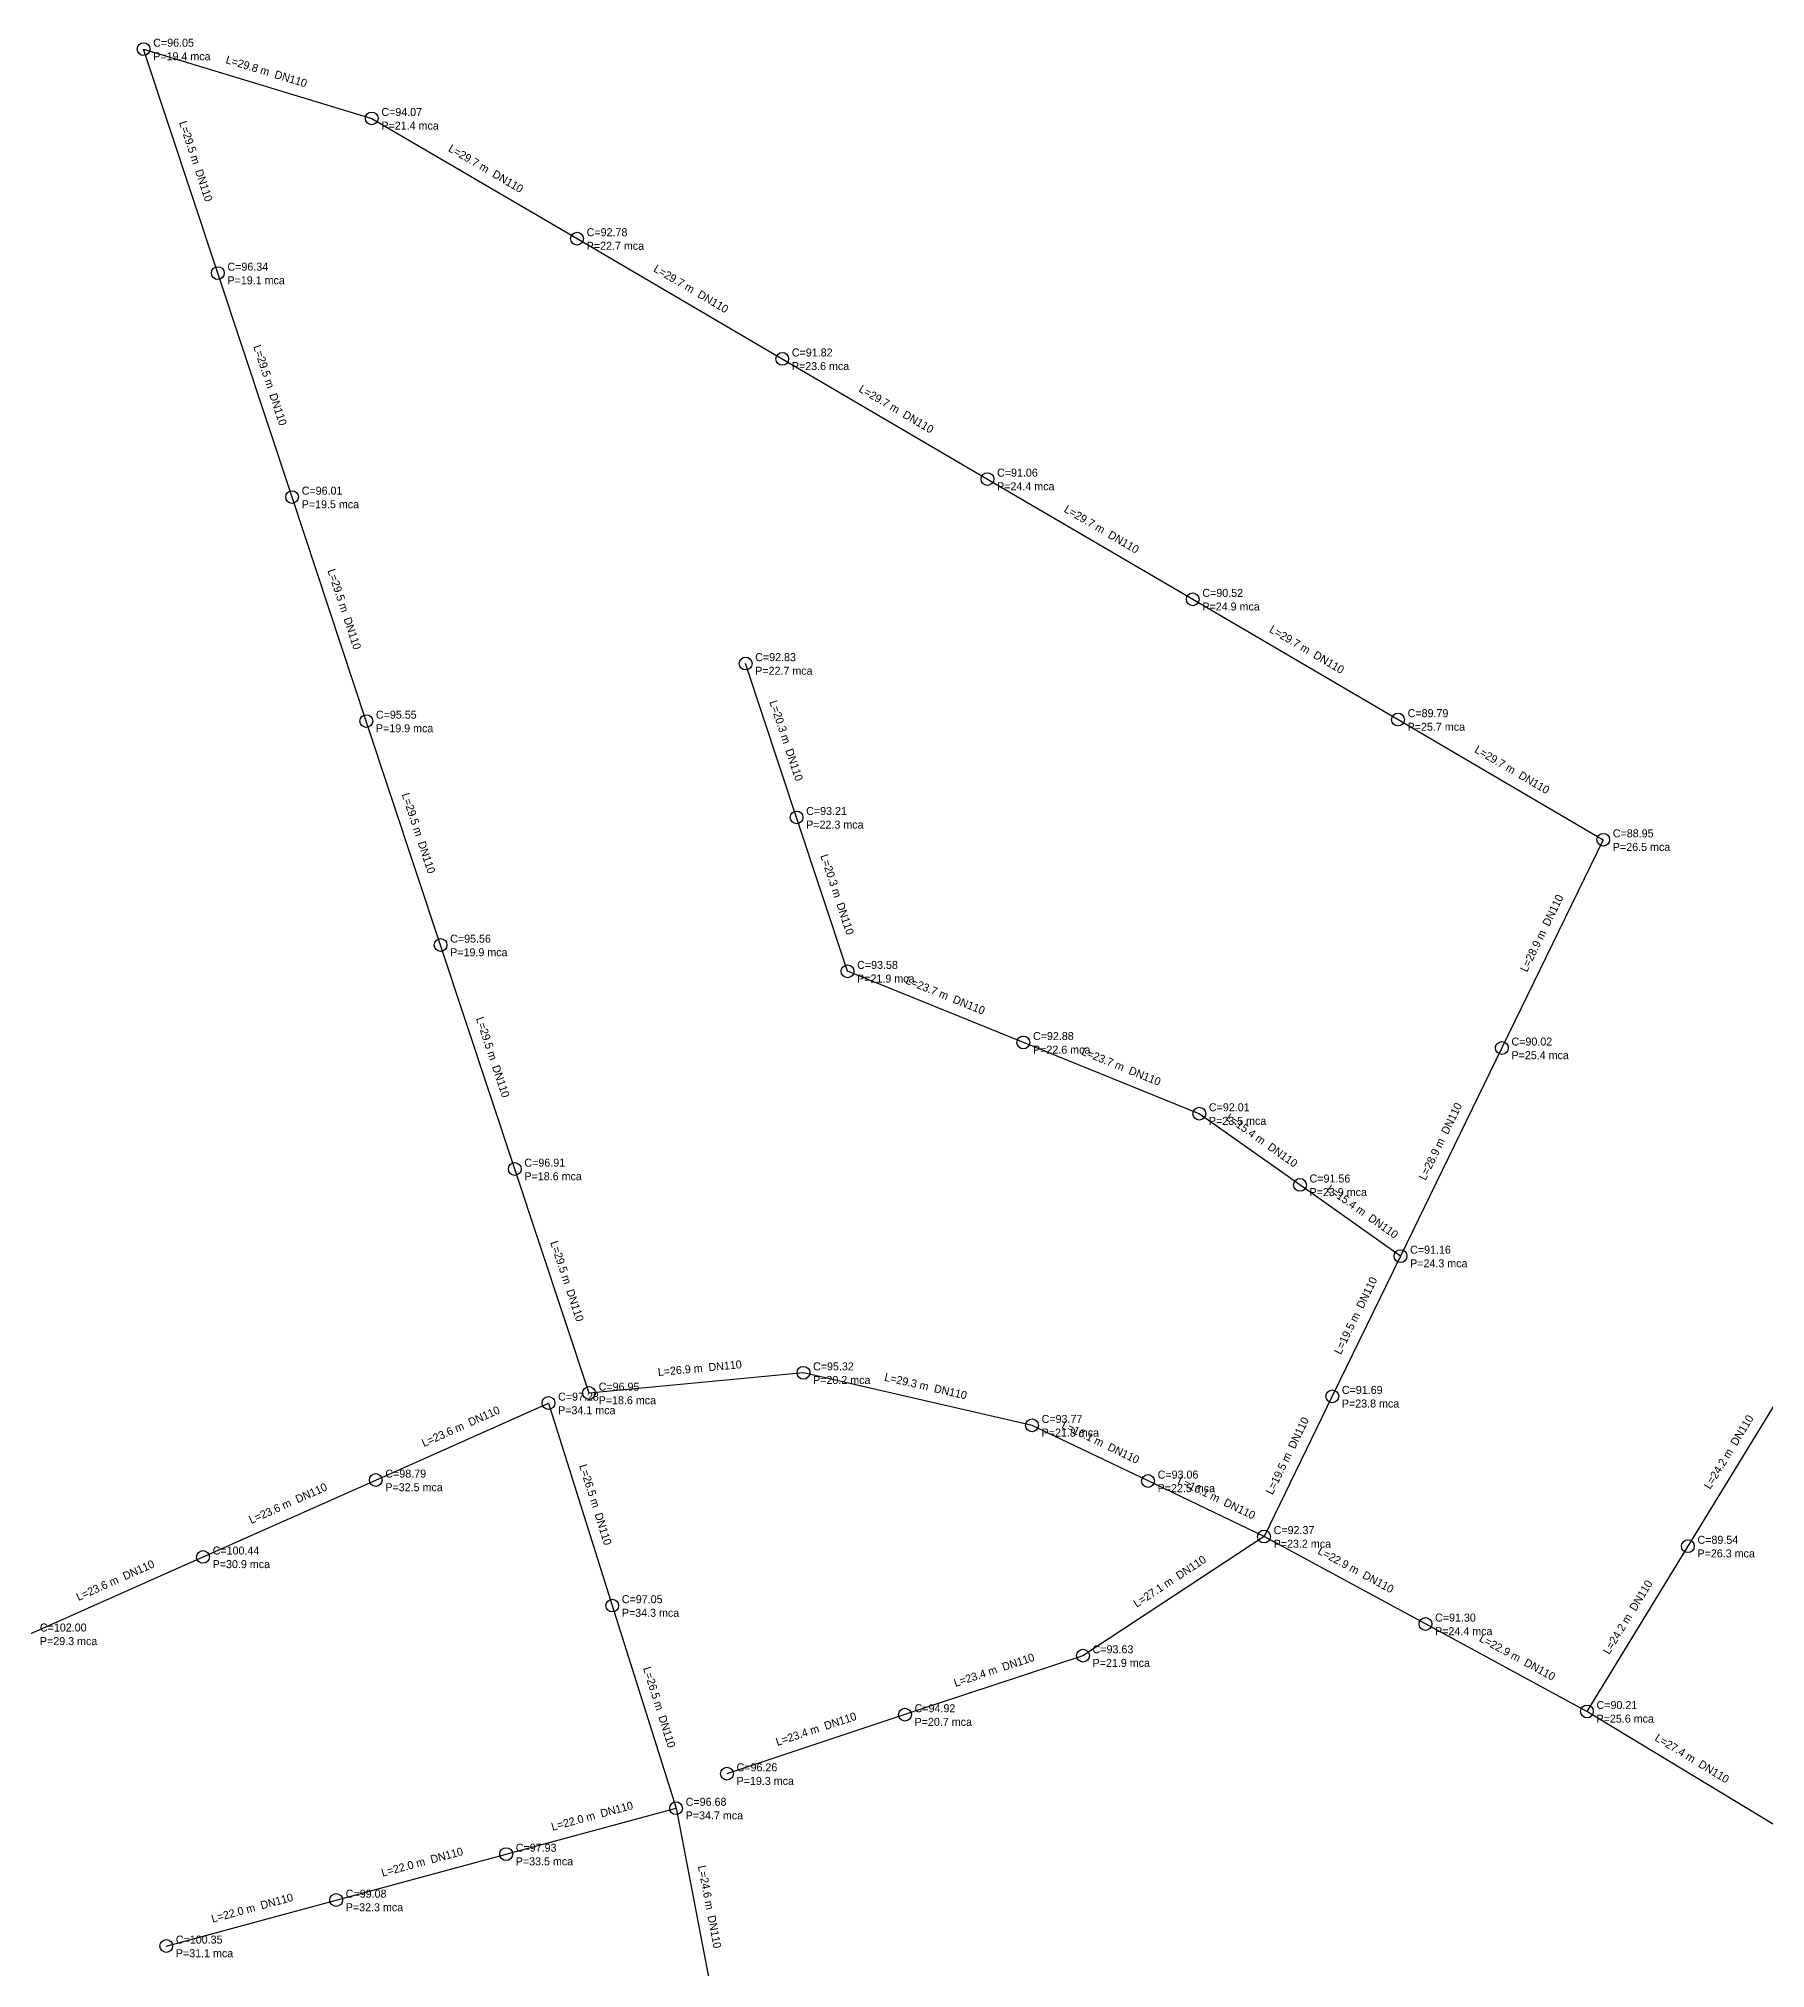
# Model space of a CAD drawing. Extents: x 308164 to 309149, y 8622711 to 8623256.
# Drawn here: x 308342.7 to 308558.6, y 8623014.6 to 8623255.7 of the extents above; entities that cross this region are included whole.
import ezdxf

# ---------------------------------------------------------------- set-up
doc = ezdxf.new("R2010")
doc.units = 0
for name, color, linetype in [('EPANET_NODO_P_15_25', 2, 'CONTINUOUS'), ('EPANET_NODO_P_25_35', 3, 'CONTINUOUS'), ('EPANET_NODO_TXT', 7, 'CONTINUOUS'), ('EPANET_TUBO_DN110', 4, 'CONTINUOUS'), ('EPANET_TUBO_TXT', 8, 'CONTINUOUS')]:
    doc.layers.add(name, color=color, linetype=linetype)

msp = doc.modelspace()

# ---------------------------------------------------------------- linework, layer by layer
at = {"layer": 'EPANET_NODO_P_15_25'}
for centre in [(308355.87, 8623254.41), (308384.39, 8623245.75), (308410.05, 8623230.73), (308365.15, 8623226.42), (308435.7, 8623215.7), (308461.35, 8623200.68), (308374.43, 8623198.43), (308487.01, 8623185.66), (308431.12, 8623177.63), (308383.71, 8623170.44), (308437.49, 8623158.4), (308392.99, 8623142.45), (308443.86, 8623139.17), (308465.84, 8623130.28), (308487.83, 8623121.38), (308402.27, 8623114.46), (308500.41, 8623112.48), (308512.98, 8623103.58), (308438.35, 8623089), (308411.55, 8623086.47), (308504.45, 8623086.06), (308466.92, 8623082.43), (308481.42, 8623075.48), (308495.92, 8623068.54), (308516.1, 8623057.61), (308473.29, 8623053.65), (308451.04, 8623046.28), (308428.79, 8623038.9)]:
    msp.add_circle(centre, 0.8, dxfattribs=at)
at = {"layer": 'EPANET_NODO_P_25_35'}
for centre in [(308512.67, 8623170.63), (308538.32, 8623155.61), (308525.65, 8623129.59), (308406.48, 8623085.22), (308384.89, 8623075.6), (308548.9, 8623067.33), (308363.3, 8623065.99), (308414.45, 8623059.91), (308536.28, 8623046.68), (308422.43, 8623034.59), (308401.19, 8623028.85), (308379.94, 8623023.11), (308358.7, 8623017.37)]:
    msp.add_circle(centre, 0.8, dxfattribs=at)
at = {"layer": 'EPANET_TUBO_DN110'}
for p, q in [((308365.15, 8623226.42), (308355.87, 8623254.41)), ((308355.87, 8623254.41), (308384.39, 8623245.75)), ((308384.39, 8623245.75), (308410.05, 8623230.73)), ((308410.05, 8623230.73), (308435.7, 8623215.7)), ((308374.43, 8623198.43), (308365.15, 8623226.42)), ((308435.7, 8623215.7), (308461.35, 8623200.68)), ((308461.35, 8623200.68), (308487.01, 8623185.66)), ((308383.71, 8623170.44), (308374.43, 8623198.43)), ((308487.01, 8623185.66), (308512.67, 8623170.63)), ((308437.49, 8623158.4), (308431.12, 8623177.63)), ((308512.67, 8623170.63), (308538.32, 8623155.61)), ((308392.99, 8623142.45), (308383.71, 8623170.44)), ((308443.86, 8623139.17), (308437.49, 8623158.4)), ((308538.32, 8623155.61), (308525.65, 8623129.59)), ((308402.27, 8623114.46), (308392.99, 8623142.45)), ((308465.84, 8623130.28), (308443.86, 8623139.17)), ((308487.83, 8623121.38), (308465.84, 8623130.28)), ((308525.65, 8623129.59), (308512.98, 8623103.58)), ((308500.41, 8623112.48), (308487.83, 8623121.38)), ((308411.55, 8623086.47), (308402.27, 8623114.46)), ((308512.98, 8623103.58), (308500.41, 8623112.48)), ((308512.98, 8623103.58), (308504.45, 8623086.06)), ((308438.35, 8623089), (308411.55, 8623086.47)), ((308466.92, 8623082.43), (308438.35, 8623089)), ((308561.53, 8623087.97), (308548.9, 8623067.33)), ((308384.89, 8623075.6), (308406.48, 8623085.22)), ((308406.48, 8623085.22), (308414.45, 8623059.91)), ((308504.45, 8623086.06), (308495.92, 8623068.54)), ((308481.42, 8623075.48), (308466.92, 8623082.43)), ((308363.3, 8623065.99), (308384.89, 8623075.6)), ((308495.92, 8623068.54), (308481.42, 8623075.48)), ((308495.92, 8623068.54), (308473.29, 8623053.65)), ((308516.1, 8623057.61), (308495.92, 8623068.54)), ((308548.9, 8623067.33), (308536.28, 8623046.68)), ((308341.71, 8623056.37), (308363.3, 8623065.99)), ((308414.45, 8623059.91), (308422.43, 8623034.59)), ((308536.28, 8623046.68), (308516.1, 8623057.61)), ((308473.29, 8623053.65), (308451.04, 8623046.28)), ((308451.04, 8623046.28), (308428.79, 8623038.9)), ((308559.67, 8623032.5), (308536.28, 8623046.68)), ((308401.19, 8623028.85), (308422.43, 8623034.59)), ((308422.43, 8623034.59), (308427.07, 8623010.47)), ((308379.94, 8623023.11), (308401.19, 8623028.85)), ((308358.7, 8623017.37), (308379.94, 8623023.11))]:
    msp.add_line(p, q, dxfattribs=at)

# ---------------------------------------------------------------- texts
at = {"layer": 'EPANET_NODO_TXT'}
for s, p in [('C=96.05', (308357.07, 8623254.71)), ('P=19.4 mca', (308357.07, 8623253.01)), ('C=94.07', (308385.59, 8623246.05)), ('P=21.4 mca', (308385.59, 8623244.35)), ('C=92.78', (308411.25, 8623231.03)), ('P=22.7 mca', (308411.25, 8623229.33)), ('C=96.34', (308366.35, 8623226.72)), ('P=19.1 mca', (308366.35, 8623225.02)), ('C=91.82', (308436.9, 8623216)), ('P=23.6 mca', (308436.9, 8623214.3)), ('C=91.06', (308462.55, 8623200.98)), ('C=96.01', (308375.63, 8623198.73)), ('P=24.4 mca', (308462.55, 8623199.28)), ('P=19.5 mca', (308375.63, 8623197.03)), ('C=90.52', (308488.21, 8623185.96)), ('P=24.9 mca', (308488.21, 8623184.26)), ('C=92.83', (308432.32, 8623177.93)), ('P=22.7 mca', (308432.32, 8623176.23)), ('C=95.55', (308384.91, 8623170.74)), ('C=89.79', (308513.87, 8623170.93)), ('P=19.9 mca', (308384.91, 8623169.04)), ('P=25.7 mca', (308513.87, 8623169.23)), ('C=93.21', (308438.69, 8623158.7)), ('P=22.3 mca', (308438.69, 8623157)), ('C=88.95', (308539.52, 8623155.91)), ('P=26.5 mca', (308539.52, 8623154.21)), ('C=95.56', (308394.19, 8623142.75)), ('P=19.9 mca', (308394.19, 8623141.05)), ('C=93.58', (308445.06, 8623139.47)), ('P=21.9 mca', (308445.06, 8623137.77)), ('C=92.88', (308467.04, 8623130.58)), ('P=22.6 mca', (308467.04, 8623128.88)), ('C=90.02', (308526.85, 8623129.89)), ('P=25.4 mca', (308526.85, 8623128.19)), ('C=92.01', (308489.03, 8623121.68)), ('P=23.5 mca', (308489.03, 8623119.98)), ('C=96.91', (308403.47, 8623114.76)), ('P=18.6 mca', (308403.47, 8623113.06)), ('C=91.56', (308501.61, 8623112.78)), ('P=23.9 mca', (308501.61, 8623111.08)), ('C=91.16', (308514.18, 8623103.88)), ('P=24.3 mca', (308514.18, 8623102.18)), ('C=95.32', (308439.55, 8623089.3)), ('C=97.28', (308407.68, 8623085.52)), ('C=96.95', (308412.75, 8623086.77)), ('P=20.2 mca', (308439.55, 8623087.6)), ('C=91.69', (308505.65, 8623086.36)), ('P=34.1 mca', (308407.68, 8623083.82)), ('P=18.6 mca', (308412.75, 8623085.07)), ('P=23.8 mca', (308505.65, 8623084.66)), ('C=93.77', (308468.12, 8623082.73)), ('P=21.8 mca', (308468.12, 8623081.03)), ('C=98.79', (308386.09, 8623075.9)), ('C=93.06', (308482.62, 8623075.78)), ('P=32.5 mca', (308386.09, 8623074.2)), ('P=22.5 mca', (308482.62, 8623074.08)), ('C=92.37', (308497.12, 8623068.84)), ('C=100.44', (308364.5, 8623066.29)), ('P=23.2 mca', (308497.12, 8623067.14)), ('C=89.54', (308550.1, 8623067.63)), ('P=26.3 mca', (308550.1, 8623065.93)), ('P=30.9 mca', (308364.5, 8623064.59)), ('C=97.05', (308415.65, 8623060.21)), ('C=102.00', (308342.91, 8623056.67)), ('P=34.3 mca', (308415.65, 8623058.51)), ('C=91.30', (308517.3, 8623057.91)), ('P=29.3 mca', (308342.91, 8623054.97)), ('C=93.63', (308474.49, 8623053.95)), ('P=24.4 mca', (308517.3, 8623056.21)), ('P=21.9 mca', (308474.49, 8623052.25)), ('C=90.21', (308537.48, 8623046.98)), ('C=94.92', (308452.24, 8623046.58)), ('P=20.7 mca', (308452.24, 8623044.88)), ('P=25.6 mca', (308537.48, 8623045.28)), ('C=96.26', (308429.99, 8623039.2)), ('P=19.3 mca', (308429.99, 8623037.5)), ('C=96.68', (308423.63, 8623034.89)), ('P=34.7 mca', (308423.63, 8623033.19)), ('C=97.93', (308402.39, 8623029.15)), ('P=33.5 mca', (308402.39, 8623027.45)), ('C=99.08', (308381.14, 8623023.41)), ('P=32.3 mca', (308381.14, 8623021.71)), ('C=100.35', (308359.9, 8623017.67)), ('P=31.1 mca', (308359.9, 8623015.97))]:
    msp.add_text(s, height=1, dxfattribs=at).set_placement(p)
at = {"layer": 'EPANET_TUBO_TXT'}
for s, rotation, p in [('L=29.8 m  DN110', -16.89, (308366.058, 8623252.675)), ('L=29.5 m  DN110', -71.66, (308360.281, 8623245.238)), ('L=29.7 m  DN110', -30.34, (308393.864, 8623241.711)), ('L=29.7 m  DN110', -30.37, (308419.52, 8623226.687)), ('L=29.5 m  DN110', -71.66, (308369.561, 8623217.248)), ('L=29.7 m  DN110', -30.35, (308445.169, 8623211.662)), ('L=29.7 m  DN110', -30.34, (308470.824, 8623196.641)), ('L=29.5 m  DN110', -71.66, (308378.841, 8623189.258)), ('L=29.7 m  DN110', -30.36, (308496.485, 8623181.617)), ('L=20.3 m  DN110', -71.67, (308434.077, 8623172.838)), ('L=29.7 m  DN110', -30.35, (308522.139, 8623166.592)), ('L=29.5 m  DN110', -71.66, (308388.121, 8623161.268)), ('L=20.3 m  DN110', -71.67, (308440.447, 8623153.608)), ('L=28.9 m  DN110', 64.04, (308528.78, 8623138.988)), ('L=23.7 m  DN110', -22.02, (308451.027, 8623137.674)), ('L=29.5 m  DN110', -71.66, (308397.401, 8623133.278)), ('L=23.7 m  DN110', -22.03, (308473.012, 8623128.78)), ('L=28.9 m  DN110', 64.03, (308516.11, 8623112.974)), ('L=15.4 m  DN110', -35.28, (308491.075, 8623120.677)), ('L=15.4 m  DN110', -35.3, (308503.651, 8623111.778)), ('L=29.5 m  DN110', -71.66, (308406.681, 8623105.288)), ('L=19.5 m  DN110', 64.04, (308505.511, 8623091.208)), ('L=26.9 m  DN110', 5.39, (308420.198, 8623088.592)), ('L=29.3 m  DN110', -12.95, (308448.395, 8623088.024)), ('L=23.6 m  DN110', 24.02, (308390.908, 8623079.705)), ('L=16.1 m  DN110', -25.61, (308470.539, 8623082.137)), ('L=19.5 m  DN110', 64.04, (308496.981, 8623073.688)), ('L=24.2 m  DN110', 58.54, (308551.679, 8623074.362)), ('L=26.5 m  DN110', -72.52, (308410.308, 8623077.391)), ('L=23.6 m  DN110', 23.99, (308369.318, 8623070.092)), ('L=16.1 m  DN110', -25.58, (308485.037, 8623075.19)), ('L=22.9 m  DN110', -28.44, (308502.54, 8623066.433)), ('L=23.6 m  DN110', 24.02, (308347.728, 8623060.475)), ('L=27.1 m  DN110', 33.34, (308480.006, 8623059.625)), ('L=24.2 m  DN110', 58.57, (308539.056, 8623053.715)), ('L=22.9 m  DN110', -28.44, (308522.72, 8623055.503)), ('L=23.4 m  DN110', 18.33, (308457.342, 8623049.737)), ('L=26.5 m  DN110', -72.51, (308418.282, 8623052.076)), ('L=23.4 m  DN110', 18.35, (308435.092, 8623042.36)), ('L=27.4 m  DN110', -31.23, (308544.673, 8623043.112)), ('L=22.0 m  DN110', 15.12, (308406.982, 8623031.762)), ('L=22.0 m  DN110', 15.12, (308385.737, 8623026.022)), ('L=24.6 m  DN110', -79.11, (308425.148, 8623027.342)), ('L=22.0 m  DN110', 15.12, (308364.492, 8623020.282))]:
    msp.add_text(s, height=1, rotation=rotation, dxfattribs=at).set_placement(p)

doc.saveas('drawing.dxf')
